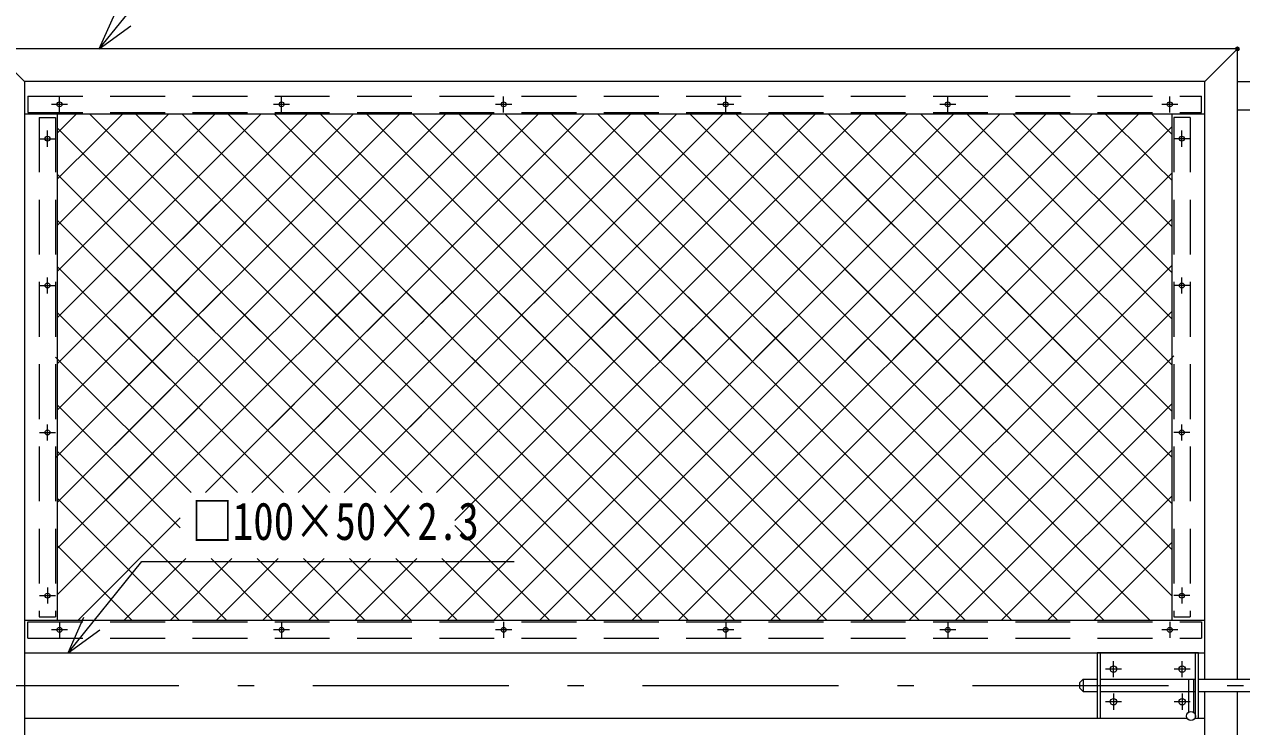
# Model space of a CAD drawing. Units: millimetres, scale not verified. Extents: x -4200 to 4200, y -2970 to 2970.
# Drawn here: x -3070 to -1206, y -332 to 744 of the extents above; entities that cross this region are included whole.
import ezdxf
from ezdxf.enums import TextEntityAlignment as Align

# ---------------------------------------------------------------- set-up
doc = ezdxf.new("R2010")
doc.units = ezdxf.units.MM
doc.header["$LTSCALE"] = 10
doc.header["$PDMODE"] = 32
doc.header["$PDSIZE"] = 5
doc.linetypes.add('USER1', pattern=[12.6, 8.4, -4.2])
doc.linetypes.add('USER2', pattern=[50.5, 30, -9, 2.5, -9])
for name, color, linetype, lineweight in [('0-0_14', 7, 'Continuous', 9), ('0-1_12', 7, 'Continuous', 9), ('0-2_1', 7, 'Continuous', 9), ('0-3_23', 7, 'Continuous', 9), ('0-4_30', 3, 'USER2', 9), ('0-8_15', 7, 'Continuous', 9), ('0-9_16', 7, 'Continuous', 9), ('0-C_4', 7, 'USER1', 9), ('0-D_24', 7, 'Continuous', 9), ('0-E_20', 7, 'Continuous', 9), ('0-F_3', 7, 'Continuous', 9), ('1-5_8', 6, 'Continuous', 9), ('1-9_2網', 2, 'Continuous', 25)]:
    doc.layers.add(name, color=color, linetype=linetype, lineweight=lineweight)
doc.layers.add('0-B_Defpoints', color=7, linetype='Continuous')
doc.styles.add('ＭＳ ゴシック', font='')
doc.styles.get('ＭＳ ゴシック').set_extended_font_data('MS Gothic')

msp = doc.modelspace()

# ---------------------------------------------------------------- linework, layer by layer
at = {"layer": '0-0_14'}
for p, q in [((-1453.31, -264.41), (-1448.31, -259.41)), ((-1448.31, -259.41), (-1426.78, -259.41)), ((-1422.28, -259.41), (-1276.28, -259.41)), ((-1271.78, -259.41), (-1131.78, -259.41)), ((-1453.31, -273.41), (-1453.31, -264.41)), ((-1448.31, -278.41), (-1426.78, -278.41)), ((-1422.28, -278.41), (-1276.28, -278.41)), ((-1271.78, -278.41), (-1131.78, -278.41))]:
    msp.add_line(p, q, dxfattribs=at)
at = {"layer": '0-0_14', "linetype": 'USER1'}
for p, q in [((-1287.31, -259.41), (-1287.31, -278.91)), ((-1279.31, -259.41), (-1279.31, -278.91))]:
    msp.add_line(p, q, dxfattribs=at)
at = {"layer": '0-0_14'}
msp.add_lwpolyline([(-1448.31, -259.41), (-1448.31, -278.41), (-1453.31, -273.41)], dxfattribs=at)
at = {"layer": '0-1_12'}
for p, q in [((-1271.78, -218.91), (-1426.78, -218.91)), ((-1426.78, -218.91), (-1426.78, -318.91)), ((-1422.28, -218.91), (-1422.28, -318.91)), ((-1276.28, -318.91), (-1276.28, -218.91)), ((-1271.78, -318.91), (-1271.78, -218.91)), ((-1426.78, -318.91), (-1289.63, -318.91)), ((-1276.99, -318.91), (-1271.78, -318.91))]:
    msp.add_line(p, q, dxfattribs=at)
at = {"layer": '0-2_1'}
for p, q in [((-2955.13, 706.09), (-2930.76, 760.92)), ((-2955.13, 706.09), (-2906.61, 741.38)), ((-1212.28, 706.09), (-3119.28, 706.09)), ((-1262.28, 656.09), (-3069.28, 656.09)), ((-1262.28, 606.09), (-3069.28, 606.09)), ((-3002.74, -219.24), (-2978.36, -164.41)), ((-3002.74, -219.24), (-2954.22, -183.95))]:
    msp.add_line(p, q, dxfattribs=at)
for points in [[(-2955.13, 706.09), (-2841.97, 845.98), (-2271.97, 845.98)], [(-3002.74, -219.24), (-2889.58, -79.35), (-2319.58, -79.35)]]:
    msp.add_lwpolyline(points, dxfattribs=at)
for centre, radius in [((-3015.78, 621.09), 3.75), ((-2675.78, 621.09), 3.75), ((-2335.78, 621.09), 3.75), ((-1995.78, 621.09), 3.75), ((-1655.78, 621.09), 3.75), ((-1315.78, 621.09), 3.75), ((-3034.28, 568.59), 3.75), ((-1297.28, 568.59), 3.75), ((-3034.28, 343.59), 3.75), ((-1297.28, 343.59), 3.75), ((-3034.28, 118.59), 3.75), ((-1297.28, 118.59), 3.75), ((-3034.28, -131.41), 3.75), ((-1297.28, -131.41), 3.75), ((-3015.78, -183.91), 3.75), ((-2675.78, -183.91), 3.75), ((-2335.78, -183.91), 3.75), ((-1995.78, -183.91), 3.75), ((-1655.78, -183.91), 3.75), ((-1315.78, -183.91), 3.75), ((-1401.78, -243.91), 5), ((-1296.78, -243.91), 5), ((-1401.78, -293.91), 5), ((-1296.78, -293.91), 5)]:
    msp.add_circle(centre, radius, dxfattribs=at)
at = {"layer": '0-3_23'}
for p, q in [((-3069.28, 622.36), (-3069.28, 516.09)), ((-3069.28, 516.09), (-3069.28, 402.69))]:
    msp.add_line(p, q, dxfattribs=at)
at = {"layer": '0-4_30'}
for p, q in [((-3003.47, 621.09), (-3028.08, 621.09)), ((-3015.78, 608.79), (-3015.78, 633.4)), ((-2663.47, 621.09), (-2688.08, 621.09)), ((-2675.78, 608.79), (-2675.78, 633.4)), ((-2323.47, 621.09), (-2348.08, 621.09)), ((-2335.78, 608.79), (-2335.78, 633.4)), ((-1983.47, 621.09), (-2008.08, 621.09)), ((-1995.78, 608.79), (-1995.78, 633.4)), ((-1643.47, 621.09), (-1668.08, 621.09)), ((-1655.78, 608.79), (-1655.78, 633.4)), ((-1303.47, 621.09), (-1328.08, 621.09)), ((-1315.78, 608.79), (-1315.78, 633.4)), ((-3034.28, 556.29), (-3034.28, 580.9)), ((-1297.28, 556.29), (-1297.28, 580.9)), ((-3046.58, 568.59), (-3021.97, 568.59)), ((-1284.97, 568.59), (-1309.58, 568.59)), ((-3034.28, 331.29), (-3034.28, 355.9)), ((-1297.28, 331.29), (-1297.28, 355.9)), ((-3046.58, 343.59), (-3021.97, 343.59)), ((-1284.97, 343.59), (-1309.58, 343.59)), ((-3034.28, 106.29), (-3034.28, 130.9)), ((-1297.28, 106.29), (-1297.28, 130.9)), ((-3046.58, 118.59), (-3021.97, 118.59)), ((-1284.97, 118.59), (-1309.58, 118.59)), ((-3034.28, -119.1), (-3034.28, -143.71)), ((-1297.28, -119.1), (-1297.28, -143.71)), ((-3046.58, -131.41), (-3021.97, -131.41)), ((-1284.97, -131.41), (-1309.58, -131.41)), ((-3003.47, -183.91), (-3028.08, -183.91)), ((-3015.78, -171.6), (-3015.78, -196.21)), ((-2663.47, -183.91), (-2688.08, -183.91)), ((-2675.78, -171.6), (-2675.78, -196.21)), ((-2323.47, -183.91), (-2348.08, -183.91)), ((-2335.78, -171.6), (-2335.78, -196.21)), ((-1983.47, -183.91), (-2008.08, -183.91)), ((-1995.78, -171.6), (-1995.78, -196.21)), ((-1643.47, -183.91), (-1668.08, -183.91)), ((-1655.78, -171.6), (-1655.78, -196.21)), ((-1303.47, -183.91), (-1328.08, -183.91)), ((-1315.78, -171.6), (-1315.78, -196.21)), ((-1401.78, -256.21), (-1401.78, -231.6)), ((-1296.78, -256.21), (-1296.78, -231.6)), ((-1389.47, -243.91), (-1414.08, -243.91)), ((-1284.47, -243.91), (-1309.08, -243.91)), ((-3132.92, -268.91), (727, -268.91)), ((-1389.47, -293.91), (-1414.08, -293.91)), ((-1401.78, -281.6), (-1401.78, -306.21)), ((-1284.47, -293.91), (-1309.08, -293.91)), ((-1296.78, -281.6), (-1296.78, -306.21))]:
    msp.add_line(p, q, dxfattribs=at)
at = {"layer": '0-8_15'}
for p, q in [((-1287.31, -278.91), (-1287.31, -310.16)), ((-1279.31, -278.91), (-1279.31, -310.16))]:
    msp.add_line(p, q, dxfattribs=at)
msp.add_circle((-1283.31, -315.91), 7, dxfattribs=at)
at = {"layer": '0-9_16'}
for p, q in [((-3069.28, -168.91), (-1262.28, -168.91)), ((-3069.28, -218.91), (-1262.28, -218.91)), ((-3069.28, -318.91), (-1290.13, -318.91)), ((-1277.49, -318.91), (-1262.28, -318.91))]:
    msp.add_line(p, q, dxfattribs=at)
at = {"layer": '0-B_Defpoints'}
msp.add_point((-1212.28, 706.09), dxfattribs=at)
msp.add_point((-1212.28, 706.09), dxfattribs=at)
at = {"layer": '0-C_4', "linetype": 'Continuous'}
for p, q in [((-3069.28, 656.09), (-3069.28, -1193.91)), ((-3019.28, 606.09), (-3019.28, -168.91))]:
    msp.add_line(p, q, dxfattribs=at)
at = {"layer": '0-C_4'}
for p, q in [((-3064.23, 633.59), (-1267.28, 633.59)), ((-3064.23, 633.59), (-3064.23, 608.59)), ((-1267.28, 608.59), (-1267.28, 633.59)), ((-3064.23, 608.59), (-1267.28, 608.59)), ((-3046.78, 601.09), (-3046.78, -163.91)), ((-3046.78, 601.09), (-3021.78, 601.09)), ((-3021.78, 601.09), (-3021.78, -163.91)), ((-1309.78, 601.09), (-1309.78, -163.91)), ((-1284.78, 601.09), (-1309.78, 601.09)), ((-1284.78, 601.09), (-1284.78, -163.91)), ((-3046.78, -163.91), (-3021.78, -163.91)), ((-1309.78, -163.91), (-1284.78, -163.91)), ((-3064.23, -171.41), (-1267.28, -171.41)), ((-3064.23, -196.41), (-3064.23, -171.41)), ((-1267.28, -171.41), (-1267.28, -196.41)), ((-3064.23, -196.41), (-1267.28, -196.41))]:
    msp.add_line(p, q, dxfattribs=at)
at = {"layer": '0-D_24'}
for p, q in [((-1212.28, 656.09), (-1191.28, 656.09)), ((-1191.28, 612.09), (-1212.28, 612.09))]:
    msp.add_line(p, q, dxfattribs=at)
at = {"layer": '0-E_20'}
for p, q in [((-3069.28, 656.09), (-3119.28, 706.09)), ((-1262.28, 656.09), (-1212.28, 706.09))]:
    msp.add_line(p, q, dxfattribs=at)
at = {"layer": '0-F_3'}
for p, q in [((-1212.28, -258.91), (-1212.28, 706.09)), ((-1262.28, -258.91), (-1262.28, 656.09)), ((-1312.28, -168.91), (-1312.28, 606.09)), ((-1262.28, -1193.91), (-1262.28, -278.91)), ((-1212.28, -1243.91), (-1212.28, -278.91))]:
    msp.add_line(p, q, dxfattribs=at)
at = {"layer": '1-5_8'}
for p, q in [((-3069.28, 571.09), (-3069.28, 530.37)), ((-3069.28, 501.82), (-3069.28, 461.09))]:
    msp.add_line(p, q, dxfattribs=at)
at = {"layer": '1-9_2網'}
for p, q in [((-3019.28, 577.07), (-2990.26, 606.09)), ((-3019.28, 294.23), (-2707.41, 606.09)), ((-3019.28, 223.52), (-2636.7, 606.09)), ((-3019.28, 152.81), (-2565.99, 606.09)), ((-3019.28, 82.09), (-2495.28, 606.09)), ((-3019.28, 11.38), (-2424.57, 606.09)), ((-3019.28, -59.33), (-2353.86, 606.09)), ((-3019.28, -130.04), (-2283.15, 606.09)), ((-2931.73, 568.2), (-2969.62, 606.09)), ((-2947.92, 577.72), (-2919.54, 606.09)), ((-2903.39, 551.53), (-2848.83, 606.09)), ((-2123.91, -168.91), (-2898.91, 606.09)), ((-2858.87, 525.35), (-2778.12, 606.09)), ((-2053.2, -168.91), (-2828.2, 606.09)), ((-2792.07, 26.46), (-2212.44, 606.09)), ((-1982.49, -168.91), (-2757.49, 606.09)), ((-2721.36, 26.46), (-2141.73, 606.09)), ((-1911.78, -168.91), (-2686.78, 606.09)), ((-2650.65, 26.46), (-2071.02, 606.09)), ((-1841.07, -168.91), (-2616.07, 606.09)), ((-2579.94, 26.46), (-2000.31, 606.09)), ((-1770.36, -168.91), (-2545.36, 606.09)), ((-2509.23, 26.46), (-1929.6, 606.09)), ((-2492.46, -168.91), (-1717.46, 606.09)), ((-1699.65, -168.91), (-2474.65, 606.09)), ((-2438.52, 26.46), (-1858.88, 606.09)), ((-2421.75, -168.91), (-1646.75, 606.09)), ((-2410.39, -16.13), (-1788.17, 606.09)), ((-1628.93, -168.91), (-2403.93, 606.09)), ((-2351.04, -168.91), (-1576.04, 606.09)), ((-1558.22, -168.91), (-2333.22, 606.09)), ((-2280.33, -168.91), (-1505.33, 606.09)), ((-1487.51, -168.91), (-2262.51, 606.09)), ((-2209.62, -168.91), (-1434.62, 606.09)), ((-1416.8, -168.91), (-2191.8, 606.09)), ((-2138.91, -168.91), (-1363.91, 606.09)), ((-1346.09, -168.91), (-2121.09, 606.09)), ((-1312.28, -132.01), (-2050.38, 606.09)), ((-1312.28, -61.3), (-1979.67, 606.09)), ((-1312.28, 9.41), (-1908.96, 606.09)), ((-1312.28, 80.12), (-1838.25, 606.09)), ((-1571.15, 409.7), (-1767.54, 606.09)), ((-1526.63, 435.9), (-1696.83, 606.09)), ((-1482.12, 462.09), (-1626.12, 606.09)), ((-1437.6, 488.29), (-1555.41, 606.09)), ((-1393.08, 514.48), (-1484.7, 606.09)), ((-1348.57, 540.67), (-1413.99, 606.09)), ((-1312.28, 575.1), (-1343.27, 606.09)), ((-2707.83, 273.59), (-3019.28, 585.04)), ((-2707.83, 273.59), (-3019.28, 585.04)), ((-2460.7, 26.46), (-3019.28, 585.04)), ((-2068.2, -168.91), (-1312.28, 587.01)), ((-1372.99, 526.31), (-1312.28, 587.01)), ((-3019.28, 506.36), (-2957.41, 568.23)), ((-2957.41, 568.23), (-2947.92, 577.72)), ((-2895.1, 531.58), (-2931.73, 568.2)), ((-3019.28, 435.65), (-2912.89, 542.04)), ((-2912.89, 542.04), (-2903.39, 551.53)), ((-1339.07, 531.18), (-1348.57, 540.67)), ((-2194.62, -168.91), (-2895.1, 531.58)), ((-2868.37, 515.85), (-2858.87, 525.35)), ((-1409.64, 489.66), (-1372.99, 526.31)), ((-1312.28, 504.39), (-1339.07, 531.18)), ((-3019.28, 364.94), (-2868.37, 515.85)), ((-2778.54, 273.59), (-3019.28, 514.33)), ((-2531.41, 26.46), (-3019.28, 514.33)), ((-1997.49, -168.91), (-1312.28, 516.3)), ((-1383.59, 504.98), (-1393.08, 514.48)), ((-1312.28, 433.68), (-1383.59, 504.98)), ((-3019.28, 294.23), (-2823.84, 489.66)), ((-2823.84, 489.66), (-2814.35, 499.16)), ((-2461.2, 428.04), (-2399.43, 489.81)), ((-1428.1, 478.79), (-1437.6, 488.29)), ((-2779.32, 463.47), (-2769.82, 472.97)), ((-2723.4, 430.58), (-2760.02, 467.2)), ((-1312.28, 362.96), (-1428.1, 478.79)), ((-3019.28, 223.52), (-2779.32, 463.47)), ((-1472.62, 452.59), (-1482.12, 462.09)), ((-1312.28, 292.25), (-1472.62, 452.59)), ((-2845.62, 269.96), (-3019.28, 443.62)), ((-2602.12, 26.46), (-3019.28, 443.62)), ((-2720.86, 428.04), (-2723.4, 430.58)), ((-1926.78, -168.91), (-1312.28, 445.59)), ((-1312.28, -61.3), (-1812.18, 438.6)), ((-1517.14, 426.4), (-1526.63, 435.9)), ((-1581.44, 388.56), (-1544.79, 425.21)), ((-1312.28, 221.54), (-1517.14, 426.4)), ((-1561.65, 400.21), (-1571.15, 409.7)), ((-1312.28, 150.83), (-1561.65, 400.21)), ((-2845.62, 199.25), (-3019.28, 372.91)), ((-2672.83, 26.46), (-3019.28, 372.91)), ((-1856.07, -168.91), (-1312.28, 374.88)), ((-1738.91, 231.09), (-1581.44, 388.56)), ((-1312.28, -132.01), (-1812.18, 367.89)), ((-2940.99, 231.09), (-2818.04, 354.05)), ((-2241.07, 231.09), (-2349.21, 339.24)), ((-2827.78, 273.59), (-2767.03, 334.34)), ((-2757.07, 273.59), (-2696.32, 334.34)), ((-2637.12, 273.59), (-2697.87, 334.34)), ((-2686.36, 273.59), (-2625.61, 334.34)), ((-2566.41, 273.59), (-2627.16, 334.34)), ((-2615.65, 273.59), (-2554.9, 334.34)), ((-2615.65, 273.59), (-2554.9, 334.34)), ((-2615.65, 273.59), (-2556.71, 332.53)), ((-2556.71, 332.53), (-2554.9, 334.34)), ((-2544.94, 273.59), (-2484.19, 334.34)), ((-2544.94, 273.59), (-2484.19, 334.34)), ((-2424.99, 273.59), (-2485.74, 334.34)), ((-2474.23, 273.59), (-2413.48, 334.34)), ((-2474.23, 273.59), (-2413.48, 334.34)), ((-2311.78, 231.09), (-2415.03, 334.34)), ((-2403.52, 273.59), (-2350.85, 326.26)), ((-2369.12, 237.28), (-2280.14, 326.26)), ((-2241.07, 231.09), (-2336.23, 326.26)), ((-2304.6, 231.09), (-2209.43, 326.26)), ((-2170.36, 231.09), (-2265.52, 326.26)), ((-2233.88, 231.09), (-2138.72, 326.26)), ((-2099.65, 231.09), (-2194.81, 326.26)), ((-2163.17, 231.09), (-2068.01, 326.26)), ((-2028.93, 231.09), (-2124.1, 326.26)), ((-2092.46, 231.09), (-1997.3, 326.26)), ((-1958.22, 231.09), (-2053.39, 326.26)), ((-2021.75, 231.09), (-1926.59, 326.26)), ((-1887.51, 231.09), (-1982.68, 326.26)), ((-1951.04, 231.09), (-1855.88, 326.26)), ((-1838.24, 252.53), (-1911.97, 326.26)), ((-1793.73, 278.73), (-1841.26, 326.26)), ((-2743.54, 26.46), (-3019.28, 302.2)), ((-2544.94, 273.59), (-2512.18, 306.35)), ((-2512.18, 306.35), (-2502.69, 315.84)), ((-1785.36, -168.91), (-1312.28, 304.17)), ((-2474.23, 273.59), (-2467.66, 280.16)), ((-2467.66, 280.16), (-2458.17, 289.65)), ((-1784.23, 269.23), (-1793.73, 278.73)), ((-1746.09, 231.09), (-1784.23, 269.23)), ((-3021.78, 79.59), (-2845.62, 255.75)), ((-2870.28, 231.09), (-2845.62, 255.75)), ((-1828.75, 243.04), (-1838.24, 252.53)), ((-1816.8, 231.09), (-1828.75, 243.04)), ((-3019.28, 231.49), (-3021.78, 233.99)), ((-3018.88, 231.09), (-3019.28, 231.49)), ((-2814.25, 26.46), (-3019.28, 231.49)), ((-2382.49, 231.09), (-2384.61, 233.21)), ((-2382.49, 231.09), (-2384.61, 233.21)), ((-1982.49, -168.91), (-2384.61, 233.21)), ((-2375.31, 231.09), (-2369.12, 237.28)), ((-1714.65, -168.91), (-1312.28, 233.46)), ((-1312.28, 233.46), (-1309.78, 235.96)), ((-3019.28, 11.38), (-2845.62, 185.04)), ((-3019.28, 11.38), (-2845.62, 185.04)), ((-2831, -27.51), (-3019.28, 160.78)), ((-2832.66, 127.3), (-2797.61, 162.34)), ((-2761.94, 127.3), (-2726.9, 162.34)), ((-2761.94, 127.3), (-2726.9, 162.34)), ((-2761.94, 127.3), (-2726.9, 162.34)), ((-2761.94, 127.3), (-2726.9, 162.34)), ((-2691.23, 127.3), (-2656.19, 162.34)), ((-2620.52, 127.3), (-2585.48, 162.34)), ((-2549.81, 127.3), (-2514.77, 162.34)), ((-2490.82, 127.3), (-2525.87, 162.34)), ((-2490.82, 127.3), (-2525.87, 162.34)), ((-2479.1, 127.3), (-2444.06, 162.34)), ((-2123.91, -168.91), (-2455.16, 162.34)), ((-2303.2, 81.09), (-2384.61, 162.5)), ((-2053.2, -168.91), (-2384.61, 162.5)), ((-1643.94, -168.91), (-1312.28, 162.75)), ((-2444.62, 81.09), (-2470.34, 106.81)), ((-2444.62, 81.09), (-2470.34, 106.81)), ((-2194.62, -168.91), (-2470.34, 106.81)), ((-2760.31, -168.91), (-3019.28, 90.07)), ((-3019.28, -59.33), (-2871.65, 88.3)), ((-3019.28, -59.33), (-2871.65, 88.3)), ((-1573.22, -168.91), (-1312.28, 92.04)), ((-3019.28, -130.04), (-2866.23, 23.01)), ((-2460.7, 26.46), (-2470.34, 36.1)), ((-1502.51, -168.91), (-1312.28, 21.33)), ((-2832.58, -168.91), (-3019.28, 17.79)), ((-2987.44, -168.91), (-2831, -12.47)), ((-2987.44, -168.91), (-2831, -12.47)), ((-2265.33, -168.91), (-2410.39, -23.85)), ((-2265.33, -168.91), (-2410.39, -23.85)), ((-2904.85, -168.91), (-3019.28, -54.48)), ((-1431.8, -168.91), (-1312.28, -49.38)), ((-2916.73, -168.91), (-2822.5, -74.68)), ((-2916.73, -168.91), (-2822.5, -74.68)), ((-2846.02, -168.91), (-2751.79, -74.68)), ((-2846.02, -168.91), (-2751.79, -74.68)), ((-2689.6, -168.91), (-2783.82, -74.68)), ((-2775.31, -168.91), (-2681.08, -74.68)), ((-2775.31, -168.91), (-2681.08, -74.68)), ((-2618.88, -168.91), (-2713.11, -74.68)), ((-2704.6, -168.91), (-2610.37, -74.68)), ((-2704.6, -168.91), (-2610.37, -74.68)), ((-2548.17, -168.91), (-2642.4, -74.68)), ((-2548.17, -168.91), (-2642.4, -74.68)), ((-2633.88, -168.91), (-2539.66, -74.68)), ((-2477.46, -168.91), (-2571.69, -74.68)), ((-2477.46, -168.91), (-2571.69, -74.68)), ((-2563.17, -168.91), (-2468.95, -74.68)), ((-2406.75, -168.91), (-2500.98, -74.68)), ((-2406.75, -168.91), (-2500.98, -74.68)), ((-2336.04, -168.91), (-2430.27, -74.68)), ((-2336.04, -168.91), (-2430.27, -74.68))]:
    msp.add_line(p, q, dxfattribs=at)
for points in [[(-1533.96, 231.09), (-1650.68, 347.82), (-1660.18, 357.31), (-1812.18, 509.31)], [(-2744.05, 428.04), (-2734.8, 437.29), (-2725.3, 446.78)], [(-1312.28, 80.12), (-1606.17, 374.01), (-1615.66, 383.51)], [(-2495.7, 273.59), (-2551.69, 329.58), (-2556.45, 334.34)], [(-1809.62, 231.09), (-1753.25, 287.46), (-1716.6, 324.11)], [(-1604.67, 231.09), (-1695.2, 321.62), (-1704.7, 331.12)], [(-1675.38, 231.09), (-1739.72, 295.43), (-1749.21, 304.92)]]:
    msp.add_lwpolyline(points, dxfattribs=at)

# ---------------------------------------------------------------- texts
at = {"layer": '0-2_1', "style": 'ＭＳ ゴシック', "width": 0.8}
msp.add_text('□100×50×2.3', height=57.7, dxfattribs=at).set_placement((-2813.57, -63.43), align=Align.BOTTOM_LEFT)

doc.saveas('drawing.dxf')
